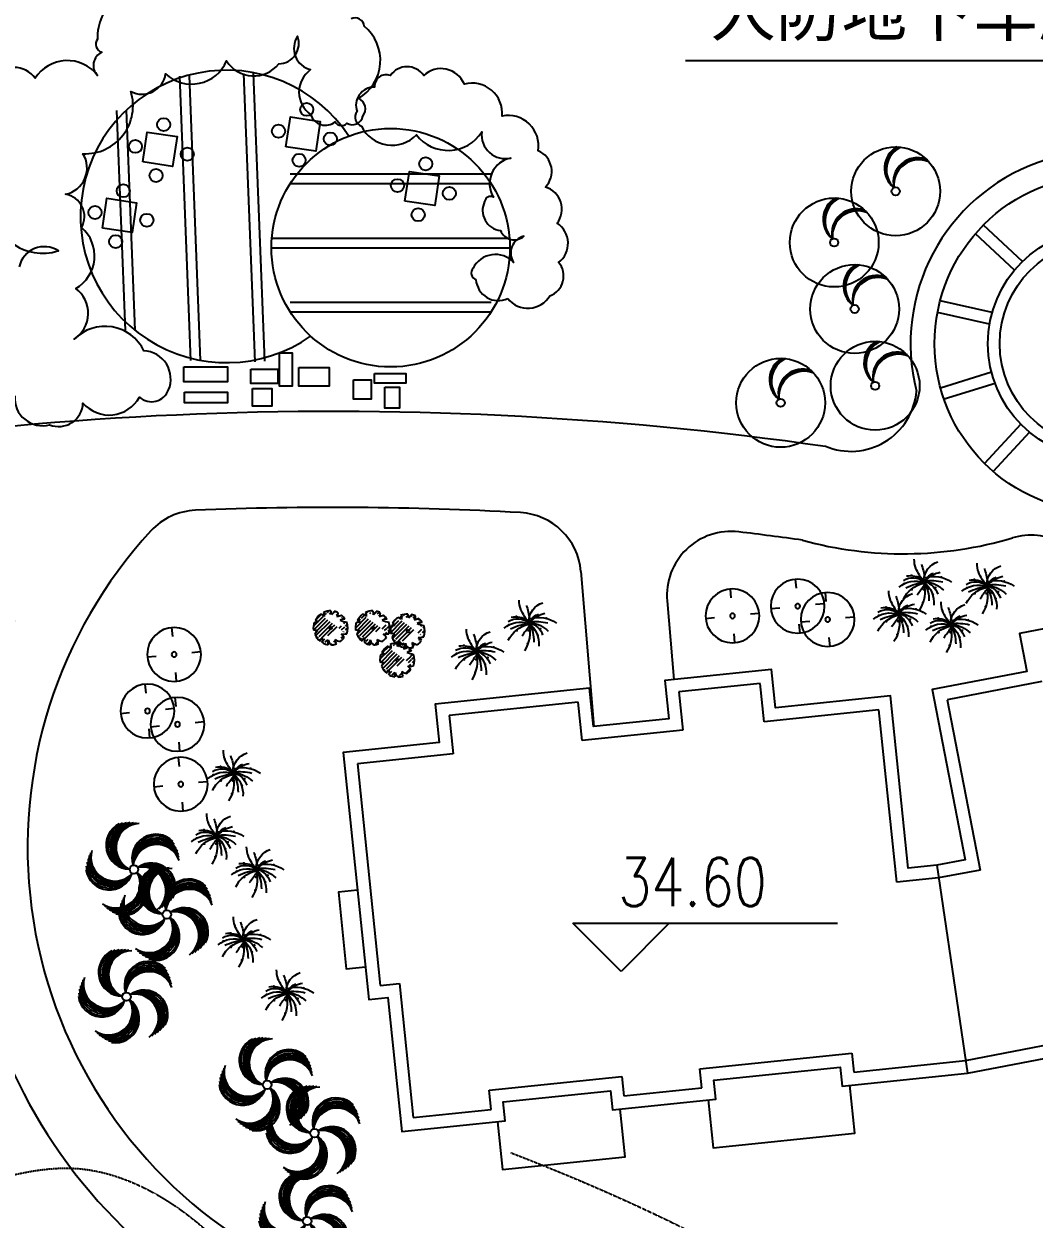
# Model space of a CAD drawing. Extents: x 116619 to 413619, y -387877 to -177877.
# Drawn here: x 201857 to 233339, y -339119 to -301887 of the extents above; entities that cross this region are included whole.
import ezdxf

# ---------------------------------------------------------------- set-up
doc = ezdxf.new("R2010")
doc.units = 0
doc.header["$LTSCALE"] = 35
doc.header["$MEASUREMENT"] = 0
doc.linetypes.add('DASH', pattern=[0.35, 0.25, -0.1])
doc.layers.get('0').update_dxf_attribs({"linetype": 'CONTINUOUS'})
for name, color, linetype in [('BALCONY', 6, 'CONTINUOUS'), ('DX', 32, 'CONTINUOUS'), ('GUAN1', 22, 'CONTINUOUS'), ('JYP', 4, 'CONTINUOUS'), ('LAYER1', 160, 'CONTINUOUS'), ('LAYER11', 50, 'CONTINUOUS'), ('LAYER13', 86, 'CONTINUOUS'), ('LAYER4', 41, 'CONTINUOUS'), ('LH', 3, 'CONTINUOUS'), ('LVHUA', 94, 'CONTINUOUS'), ('ROAD2', 40, 'CONTINUOUS'), ('TREE', 84, 'CONTINUOUS'), ('YJ1', 7, 'CONTINUOUS'), ('建筑标高', 2, 'CONTINUOUS'), ('新路', 21, 'CONTINUOUS'), ('树', 84, 'CONTINUOUS')]:
    doc.layers.add(name, color=color, linetype=linetype)
doc.styles.add('DIM_FONT', font='SIMPLEX.shx', dxfattribs={"width": 0.8})
doc.styles.add('STYLE3', font='simhei.ttf')

# ---------------------------------------------------------------- blocks, each defined once
blk = doc.blocks.new('M_C24')
at = {"linetype": 'Continuous'}
blk.add_lwpolyline([(-577.457582541967, -561.5063081584085), (-577.457582541967, 638.4936918415915), (622.542417458033, 638.4936918415915), (622.542417458033, -561.5063081584085)], close=True, dxfattribs=at)
for centre in [(23.22082102967761, 1034.646696360567), (-964.7370795815877, 7.419515234490973), (1129.733669714289, 7.419515234490973), (23.22082102967761, -1019.8076658916)]:
    blk.add_circle(centre, 260.8208857613714, dxfattribs=at)
at = {"width": 0.8, "flags": 9}
for tag in ['YSIZE', 'XSIZE']:
    blk.add_attdef(tag, (0, 0), '', height=0.5, dxfattribs=at)
blk = doc.blocks.new('U_B7ENH')
for radius in [1500, 137.499627233306]:
    blk.add_circle((0, 0), radius)
for centre, radius, start, end in [((447.2719736177314, 779.4948573568763), 826.1195642789266, 119.373353582441, 232.2456101213852), ((487.7636441149516, 757.096651881544), 834.4566440402853, 117.6013562728068, 229.1042179160959), ((544.6233809912264, 728.9224824745215), 852.6005496197787, 116.618063149671, 224.9727659142338), ((746.2906156206955, 312.6539231977549), 826.1195642789266, 70.15153792255175, 193.0347361383394), ((763.5049388050429, 269.7013672147223), 834.4566440402853, 67.81089831763747, 189.8933439330501), ((789.7502133433991, 211.9259480139845), 852.6005496197787, 67.22839121263785, 185.761891931188)]:
    blk.add_arc(centre, radius, start, end)
at = {"style": 'DIM_FONT', "width": 0.8, "flags": 9}
for tag in ['YSIZE', 'XSIZE']:
    blk.add_attdef(tag, (0, 0), '', height=0.5, dxfattribs=at)
blk = doc.blocks.new('U_B7RQU')
blk.add_blockref('U_B7ENH', (0, 0))
at = {"width": 0.8, "flags": 9}
for tag in ['YSIZE', 'XSIZE']:
    blk.add_attdef(tag, (0, 0), '', height=0.5, dxfattribs=at)
blk = doc.blocks.new('U_B7ZVJ')
blk.add_blockref('U_B7RQU', (0, 0))
at = {"flags": 9}
for tag in ['YSIZE', 'XSIZE']:
    blk.add_attdef(tag, (0, 0), '', height=0.5, dxfattribs=at)
blk = doc.blocks.new('A$C141A55DA')
at = {"layer": 'GUAN1', "xscale": 0.0009225216, "yscale": 0.0009225216, "zscale": 0.0009225216}
blk.add_blockref('U_B7ZVJ', (1.383772276687523, 1.383787750302872), dxfattribs=at)
blk = doc.blocks.new('U_B6MTG')
for p, q in [((0, 1500), (0, 1000.000004190955)), ((-1500, 0), (-1000.000004190955, 0)), ((1500, 0), (1000.000004190955, 0)), ((0, -1500), (0, -1000.000004190955))]:
    blk.add_line(p, q)
for radius in [1500, 137.499627233306]:
    blk.add_circle((0, 0), radius)
at = {"style": 'DIM_FONT', "width": 0.8, "flags": 9}
for tag in ['YSIZE', 'XSIZE']:
    blk.add_attdef(tag, (0, 0), '', height=0.5, dxfattribs=at)
blk = doc.blocks.new('_F11MZC')
blk.add_blockref('U_B6MTG', (50.69660708174342, -16.56545527568596))
at = {"width": 0.8, "flags": 9}
for tag in ['YSIZE', 'XSIZE']:
    blk.add_attdef(tag, (0, 0), '', height=0.5, dxfattribs=at)
blk = doc.blocks.new('U_B9FYX')
at = {"layer": 'TREE', "xscale": 0.93333, "yscale": 0.93333, "zscale": 0.93333, "rotation": 270}
blk.add_blockref('_F11MZC', (15.46103637246415, 47.31666428758763), dxfattribs=at)
at = {"style": 'DIM_FONT', "width": 0.8, "flags": 9}
for tag in ['YSIZE', 'XSIZE']:
    blk.add_attdef(tag, (0, 0), '', height=0.5, dxfattribs=at)
blk = doc.blocks.new('U_B12JJL')
blk.add_blockref('U_B9FYX', (-84.20271290542769, 627.0500403150909))
at = {"flags": 9}
for tag in ['YSIZE', 'XSIZE']:
    blk.add_attdef(tag, (0, 0), '', height=0.5, dxfattribs=at)
blk = doc.blocks.new('U_B2FEM')
blk.add_blockref('U_B12JJL', (0, -600))
at = {"flags": 9}
for tag in ['YSIZE', 'XSIZE']:
    blk.add_attdef(tag, (0, 0), '', height=0.5, dxfattribs=at)
blk = doc.blocks.new('U_B3SIS')
blk.add_blockref('U_B2FEM', (-133.6296436000557, 132.2709385593189))
at = {"flags": 9}
for tag in ['YSIZE', 'XSIZE']:
    blk.add_attdef(tag, (0, 0), '', height=0.5, dxfattribs=at)
blk = doc.blocks.new('U_B24ZQQ')
blk.add_blockref('U_B3SIS', (300, 0))
at = {"flags": 9}
for tag in ['YSIZE', 'XSIZE']:
    blk.add_attdef(tag, (0, 0), '', height=0.5, dxfattribs=at)
blk = doc.blocks.new('M_F19')
at = {"const_width": 29.997}
for points in [[(-446.0820038316924, 82.30226051427235, 1), (-416.0790038316882, 82.30226051427235, 1)], [(-191.8093345468515, 156.4668311215355, 1), (-161.8063345468472, 156.4668311215355, 1)], [(-123.0610951829804, 98.83118613411352, 1), (-93.05809518297974, 98.83118613411352, 1)], [(-61.25954202660796, -8.391235712817434, 1), (-31.25654202661462, -8.391235712817434, 1)], [(-33.71233810031845, 49.24440927460455, 1), (-3.709338100325112, 49.24440927460455, 1)], [(-19.93873613717733, 16.33028782293695, 1), (10.06426386282692, 16.33028782293695, 1)], [(14.31561309290555, -0.1986377968969464, 1), (44.31861309290616, -0.1986377968969464, 1)], [(268.7080528295992, 189.5246823612033, 1), (298.7110528295925, 189.5246823612033, 1)], [(461.0593985062042, 8.137689907016465, 1), (491.0623985062048, 8.137689907016465, 1)], [(-281.1580916295134, -156.8641067153294, 1), (-251.1550916295128, -156.8641067153294, 1)], [(-205.5829365099999, -313.5295756337619, 1), (-175.5799365099992, -313.5295756337619, 1)], [(-95.63366170854351, -173.3930323351706, 1), (-65.63066170855018, -173.3930323351706, 1)], [(-13.11182038153493, -33.11275924857182, 1), (16.89117961846932, -33.11275924857182, 1)], [(7.488697337259509, -173.3930323351706, 1), (37.49169733725284, -173.3930323351706, 1)], [(289.3085705483827, -148.6715087994162, 1), (319.311570548387, -148.6715087994162, 1)], [(55.63641898233618, -486.7239701720391, 1), (85.63941898234043, -486.7239701720391, 1)]]:
    blk.add_lwpolyline(points, format="xyb", close=True, dxfattribs=at)
for centre, radius, start, end in [((-482.9476049698787, -9.366995773521921), 481.590292170942, 6.990448297876262, 78.02836256322455), ((1198.922633930124, 96.34765904088272), 1224.727740074601, 163.8561215232247, 179.1105149163876), ((-1741.271413846636, 1043.621006615649), 2025.93579038022, 328.9872775939272, 340.3610108459401), ((-364.0624273419307, 515.2882468599455), 548.1530888286114, 342.9456350568751, 6.481377850901596), ((-184.6246790750956, -610.5179731575663), 732.1080079143107, 78.55155098013316, 130.9815348713877), ((-55.34489215565918, -1222.577526333058), 1255.971122874843, 88.32856473930403, 108.7290030802688), ((104.3438884092575, -701.2951203766679), 728.2267695975378, 103.045235373428, 139.776625494149), ((-479.6631429767804, -437.3135074485181), 647.0761581219064, 48.75809887789755, 83.86240095366526), ((154.9695312472904, -426.2726432152922), 475.875404494438, 114.0955767610405, 166.2953379553469), ((-315.4999156218582, -111.3503274217328), 315.4465604040754, 28.89011928670217, 78.45792187995568), ((298.1803219250505, -285.4993274423141), 422.0224543355716, 62.9908582621707, 135.9101719540797), ((256.6452040341828, -536.2419319682922), 586.1115378131698, 53.32312996791644, 115.7632577042061), ((365.5584485565705, -390.9622622612733), 581.995294796342, 85.87406080653938, 126.9558399417119), ((450.0667731131434, -463.4394365845765), 649.3232523907575, 134.4860623050567, 189.3762174920274), ((778.5288632172087, -372.2509250680741), 863.8362127019741, 155.0887597473385, 185.9637238118709), ((-86.60310277417375, -1604.443387119136), 1605.401999270764, 70.52489667841802, 87.82436815328639), ((805.4092372159939, -148.5996439054143), 812.9823453502462, 171.2495824831473, 218.2332804430338), ((-3287.951766343682, -3108.005333478603), 4475.046511780242, 39.0487703031419, 42.67989976416857), ((-82.58800080557194, -736.4260957738588), 718.2576203812787, 31.31504884319343, 82.13779409021814)]:
    blk.add_arc(centre, radius, start, end)
at = {"width": 0.8, "flags": 9}
for tag in ['YSIZE', 'XSIZE']:
    blk.add_attdef(tag, (0, 0), '', height=0.5, dxfattribs=at)
blk = doc.blocks.new('U_B24NYT')
blk.add_circle((0, 0), 68.74981361665299)
for centre, start, end in [((-64.84627919350169, 390.2221242987143), 116.4467867783598, 269.4681602867989), ((-37.29657778301043, 388.9744012623269), 112.3241707885669, 265.3455442970062), ((-3.558866850013146, 384.7144412107009), 107.2401163188773, 260.2614898273164), ((23.73826999776065, 379.0003037795541), 103.0710101372464, 256.0923836456856), ((51.12952167695039, 371.126369553007), 98.81041603601804, 251.8317895444572), ((73.82150213012937, 362.8793761258712), 95.20130153948683, 248.222675047926), ((95.93167304006056, 353.2286760977004), 91.59510900599594, 244.6164825144351), ((351.0846918240713, 182.2577443738701), 44.44678677835982, 197.468160286799), ((358.4113626255712, 155.6708537029044), 40.32417078856695, 193.3455442970061), ((364.7854258888983, 122.2679838238982), 35.2401163188773, 188.2614898273164), ((367.7862374337565, 94.54109837420401), 31.07101013724639, 184.0923836456855), ((368.7620432447875, 66.05729048664216), 26.81041603601803, 179.8317895444572), ((367.9308940021147, 41.92747348750709), 23.2013015394862, 176.222675047926), ((365.5849514132424, 17.91722105091321), 19.59510900599592, 172.616482514435), ((-337.1622610198974, 163.3114200184646), 170.810416036018, 323.8317895444572), ((-322.3066965851467, 182.3443147746148), 167.2013015394869, 320.222675047926), ((-306.295916876843, 200.3901065785903), 163.5951090059959, 316.6164825144351), ((-391.1618964096124, 58.91279160493286), 188.4467867783598, 341.468160286799), ((-381.4619153595122, 84.72854703082703), 184.324170788567, 337.3455442970064), ((-366.9849265636585, 115.498616807221), 179.2401163188773, 332.2614898273165), ((-353.1151797410275, 139.6939711080922), 175.0710101372464, 328.0923836456855), ((281.8285516705364, -277.5806435628037), 332.4467867783599, 125.468160286799), ((258.8069818397635, -292.7645226161985), 328.324170788567, 121.3455442970061), ((229.008658649982, -309.1486714716011), 323.2401163188773, 116.2614898273165), ((203.566125330748, -320.5706916505587), 319.0710101372464, 112.0923836456855), ((176.777954809193, -330.3007188275224), 314.8104160360181, 107.8317895444572), ((153.5722958743281, -336.9667724481842), 311.2013015394869, 104.222675047926), ((130.0122527088097, -342.1552245042985), 307.5951090059959, 100.6164825144351), ((-285.2329602852406, -229.3807792229345), 235.5951090059959, 28.61648251443509), ((-273.0179954214545, -250.184391939838), 239.2013015394869, 32.222675047926), ((-259.5072587110044, -270.1943612305622), 242.8104160360181, 35.83178954445718), ((-241.9754530212667, -292.6646816113207), 247.0710101372464, 40.09238364568554), ((-223.2502911252086, -313.3323703702481), 251.2401163188773, 44.26148982731645), ((-198.459851322812, -336.6092793798598), 256.324170788567, 49.3455442970061), ((-176.9050678915228, -353.8120167147426), 260.4467867783598, 53.46816028679897)]:
    blk.add_arc(centre, 383.3586665659653, start, end)
at = {"style": 'DIM_FONT', "width": 0.8, "flags": 9}
for tag in ['YSIZE', 'XSIZE']:
    blk.add_attdef(tag, (0, 0), '', height=0.5, dxfattribs=at)
blk = doc.blocks.new('_F2XCJ')
at = {"xscale": 2.404809, "yscale": 2.404809, "zscale": 2.404809}
blk.add_blockref('U_B24NYT', (-206.3471876518452, 81.85585357923264), dxfattribs=at)
at = {"width": 0.8, "flags": 9}
for tag in ['YSIZE', 'XSIZE']:
    blk.add_attdef(tag, (0, 0), '', height=0.5, dxfattribs=at)
blk = doc.blocks.new('U_B1EYI')
at = {"layer": 'TREE', "xscale": 0.55556, "yscale": 0.55556, "zscale": 0.55556}
blk.add_blockref('_F2XCJ', (-261.8891227976419, 325.3762564816279), dxfattribs=at)
at = {"style": 'DIM_FONT', "width": 0.8, "flags": 9}
for tag in ['YSIZE', 'XSIZE']:
    blk.add_attdef(tag, (0, 0), '', height=0.5, dxfattribs=at)
blk = doc.blocks.new('U_B5JHS')
blk.add_blockref('U_B1EYI', (502.0089340829163, -345.1561057128511))
at = {"flags": 9}
for tag in ['YSIZE', 'XSIZE']:
    blk.add_attdef(tag, (0, 0), '', height=0.5, dxfattribs=at)
blk = doc.blocks.new('U_B5FBX')
blk.add_blockref('U_B5JHS', (0, 0))
at = {"flags": 9}
for tag in ['YSIZE', 'XSIZE']:
    blk.add_attdef(tag, (0, 0), '', height=0.5, dxfattribs=at)
blk = doc.blocks.new('U_B13TPU')
blk.add_blockref('U_B5FBX', (7.837430702726124, -320.4761572774441))
at = {"flags": 9}
for tag in ['YSIZE', 'XSIZE']:
    blk.add_attdef(tag, (0, 0), '', height=0.5, dxfattribs=at)
blk = doc.blocks.new('A$C26C11E4D')
at = {"layer": 'LAYER1', "xscale": 0.001456, "yscale": 0.001456, "zscale": 0.001456}
blk.add_blockref('U_B13TPU', (1.304408874559158, 1.852840300216485), dxfattribs=at)
blk = doc.blocks.new('ZIWEI')
h = blk.add_hatch()
h.set_pattern_fill('ANSI31', color=256, scale=700, style=0)
h.set_pattern_definition([(45, (-14305.15479666414, -15521.72558498852), (-61.8718433538229, 61.87184335382291), [])])
edge = h.paths.add_edge_path(flags=16)
edge.add_arc((-3.124356323995016, 3.122764844410995), 38.19129419894237, 0, 360)
edge = h.paths.add_edge_path()
edge.add_line((-515.1862775585669, 179.497036884386), (-397.3273588397005, 192.8007087845654))
edge.add_line((-397.3273588397005, 192.8007087845654), (-484.1707726325494, 239.3635604351966))
edge.add_arc((-355.5003343913286, 207.8080208276788), 224.403476599897, 48.5203254456983, 80.51513420599325)
edge.add_arc((-325.4140871285308, 399.2104523212729), 130.0053747879539, 343.6554930631364, 399.759999052217)
edge.add_arc((-174.7510699382728, 449.0992219469845), 193.0394698033984, 352.0774890396579, 386.6128437567361)
edge.add_arc((-84.56230609322301, 589.4586796650692), 201.8433641199807, 304.1868289016925, 338.5411029521464)
edge.add_arc((79.86628706235024, 476.3367862375235), 153.6894522377071, 315.8453936709736, 359.7650517005484)
edge.add_arc((-244.3907489811299, 1929.23720569768), 1632.167053856146, 285.4397484795938, 290.7099380494143)
edge.add_arc((411.9486994804647, 44.08673669176824), 233.5512010930507, 83.53226198880667, 121.6543979234022)
edge.add_arc((-4.509560895889081, -499.5216754744943), 586.7160784787773, 134.7781732768324, 147.3314664882382)
edge.add_arc((-250.9462972172714, -395.6289919717128), 87.2136964104515, 97.74104035208522, 188.8107453020594)
edge.add_arc((-1350.450460115571, -519.14793294827), 1107.830682670651, 2.946463605808077, 10.92381386573493)
edge.add_arc((124.9841737184488, -442.2467953651558), 220.2945284226358, 160.600850515773, 199.3991494842191)
edge.add_arc((100.2743666530096, -356.5412966543881), 177.912621491226, 186.1911535261988, 248.4951689965226)
edge.add_arc((295.5747862085336, -375.7284358642501), 163.4501424661077, 170.6313753688686, 220.6278158106918)
edge.add_arc((325.3933213488563, -117.6562043841968), 300.1513038858919, 230.4582328344403, 263.1092801234542)
edge.add_arc((-0.1343107446045906, -630.5382491610344), 545.230109940777, 39.65358745448385, 53.99299145650343)
edge.add_arc((357.6164668545061, 465.0542429203251), 655.5885988104213, 266.7454952844627, 282.0146256256703)
edge.add_arc((-8.366491272492567, 3.426213290907981), 526.717709094641, 126.0750832653475, 153.6245397522663)
edge.add_arc((-8.366491272492567, 3.426213290907981), 532.1830287655648, 89.33214789761615, 114.3856376375889)
edge.add_arc((-8.366491272492567, 3.426213290907981), 530.635912621629, 62.87665481919286, 77.70213155929174)
edge.add_arc((-8.366491272492567, 3.426213290907981), 523.3081512775127, 31.40983736236552, 49.47524964655826)
edge.add_arc((-8.366491272492567, 3.426213290907981), 533.5852264281983, 340.3307323359838, 379.4299658611113)
edge.add_arc((-8.366491272492567, 3.426213290907981), 514.0723757636953, 305.3940385052633, 326.2463764496025)
edge.add_arc((-8.366491272492567, 3.426213290907981), 527.2859582375127, 274.7236248562025, 290.327701486811)
edge.add_arc((-8.366491272492567, 3.426213290907981), 521.8934893924253, 243.1498330697507, 261.8356210533511)
edge.add_arc((-8.366491272492567, 3.426213290907981), 524.2458075739542, 200.8102967799917, 231.4391627845076)
edge.add_arc((-8.366491272492567, 3.426213290907981), 536.5325998408181, 160.8426086360242, 187.2750049578882)
edge.add_arc((-610.1709703373417, -941.8811506774291), 880.120823157168, 77.37282204331454, 85.464893159638)
edge.add_arc((958.8282334270953, 2090.854452699206), 1965.482605593802, 250.0864889084941, 256.3451059776773)
for p, q in [((-515.1862775585669, 179.497036884386), (-397.3273588397005, 192.8007087845654)), ((-484.1707726325494, 239.3635604351966), (-484.1707726325494, 239.3635604351966)), ((-397.3273588397005, 192.8007087845654), (-484.1707726325494, 239.3635604351966))]:
    blk.add_line(p, q)
blk.add_circle((-3.124356323995016, 3.122764844410995), 38.19129419894237)
for centre, radius, start, end in [((-8.366491272492567, 3.426213290907981), 526.717709094641, 126.0750832653475, 153.6245397522663), ((-355.5003343913286, 207.8080208276788), 224.403476599897, 48.5203254456983, 80.51513420599325), ((-8.366491272492567, 3.426213290907981), 532.1830287655648, 89.33214789761615, 114.3856376375889), ((-325.4140871285308, 399.2104523212729), 130.0053747879539, 343.6554930631364, 39.75999905221702), ((-174.7510699382728, 449.0992219469845), 193.0394698033984, 352.0774890396579, 26.61284375673618), ((-84.56230609322301, 589.4586796650692), 201.8433641199807, 304.1868289016925, 338.5411029521464), ((-8.366491272492567, 3.426213290907981), 530.635912621629, 62.87665481919286, 77.70213155929174), ((79.86628706235024, 476.3367862375235), 153.6894522377071, 315.8453936709736, 359.7650517005484), ((-244.3907489811299, 1929.23720569768), 1632.167053856146, 285.4397484795938, 290.7099380494143), ((-8.366491272492567, 3.426213290907981), 523.3081512775127, 31.40983736236552, 49.47524964655826), ((-8.366491272492567, 3.426213290907981), 536.5325998408181, 160.8426086360242, 187.2750049578882), ((411.9486994804647, 44.08673669176824), 233.5512010930507, 83.53226198880667, 121.6543979234022), ((958.8282334270953, 2090.854452699206), 1965.482605593802, 250.0864889084941, 256.3451059776773), ((-8.366491272492567, 3.426213290907981), 533.5852264281983, 340.3307323359838, 19.42996586111129), ((-610.1709703373417, -941.8811506774291), 880.120823157168, 77.37282204331454, 85.464893159638), ((-4.509560895889081, -499.5216754744943), 586.7160784787773, 134.7781732768324, 147.3314664882382), ((-8.366491272492567, 3.426213290907981), 524.2458075739542, 200.8102967799917, 231.4391627845076), ((-250.9462972172714, -395.6289919717128), 87.2136964104515, 97.74104035208522, 188.8107453020594), ((-1350.450460115571, -519.14793294827), 1107.830682670651, 2.946463605808077, 10.92381386573493), ((124.9841737184488, -442.2467953651558), 220.2945284226358, 160.600850515773, 199.3991494842191), ((295.5747862085336, -375.7284358642501), 163.4501424661077, 170.6313753688686, 220.6278158106918), ((325.3933213488563, -117.6562043841968), 300.1513038858919, 230.4582328344403, 263.1092801234542), ((-8.366491272492567, 3.426213290907981), 514.0723757636953, 305.3940385052633, 326.2463764496025), ((357.6164668545061, 465.0542429203251), 655.5885988104213, 266.7454952844627, 282.0146256256703), ((-0.1343107446045906, -630.5382491610344), 545.230109940777, 39.65358745448385, 53.99299145650343), ((-8.366491272492567, 3.426213290907981), 521.8934893924253, 243.1498330697507, 261.8356210533511), ((100.2743666530096, -356.5412966543881), 177.912621491226, 186.1911535261988, 248.4951689965226), ((-8.366491272492567, 3.426213290907981), 527.2859582375127, 274.7236248562025, 290.327701486811)]:
    blk.add_arc(centre, radius, start, end)
blk = doc.blocks.new('A$C279C5B78')
at = {"layer": 'LVHUA', "xscale": 0.002507716049382716, "yscale": 0.002507716049382716, "zscale": 0.002507716049382716, "rotation": 0.08819500577114782}
blk.add_blockref('ZIWEI', (1.364007605556253, 1.309058238708531), dxfattribs=at)

msp = doc.modelspace()

# ---------------------------------------------------------------- linework, layer by layer
for p, q in [((222470.9351128562, -303022.0802419811), (237035.0479576391, -303022.0802419811)), ((233579.3797002509, -322375.4219725635), (230633.4765795842, -322942.5681650694)), ((224798.6428121999, -322433.3165618386), (222272.0852393284, -322694.2894167956)), ((222272.0852393284, -322694.2894167956), (222395.379501529, -323887.9386638161)), ((224921.9370743707, -323626.9658088591), (224798.6428121999, -322433.3165618386)), ((219128.8088888302, -323018.9643072095), (215110.1897572055, -323434.0549898949)), ((219252.1031510308, -324212.61355423), (219128.8088888302, -323018.9643072095)), ((230633.4765795842, -322942.5681650694), (231654.3397260681, -328245.1937822606)), ((215110.1897572055, -323434.0549898949), (215233.4840194061, -324627.7042369153)), ((228502.8848154321, -323257.083022302), (224921.9370743707, -323626.9658088591)), ((229057.7089952603, -328628.5046338942), (228502.8848154321, -323257.083022302)), ((222395.379501529, -323887.9386638161), (219252.1031510308, -324212.61355423)), ((215233.4840194061, -324627.7042369153), (212249.36090184, -324935.9398923721)), ((212249.36090184, -324935.9398923721), (212962.4127181247, -331839.2113709804)), ((231654.3397260681, -328245.1937822606), (230364.3922172859, -328493.5348811205)), ((230364.3922172859, -328493.5348811205), (229057.7089952603, -328628.5046338942)), ((212962.4127181247, -331839.2113709804), (213559.2373416498, -331777.5642398801)), ((213559.2373416498, -331777.5642398801), (213990.7672592774, -335955.3366044518)), ((231203.4372616783, -334177.4077418055), (234644.4967924133, -333514.9338819887)), ((222921.8114978448, -334434.8622025307), (227656.6201776937, -333945.7949625459)), ((227656.6201776937, -333945.7949625459), (227717.7336000279, -334537.4525893386)), ((227717.7336000279, -334537.4525893386), (231203.4372616783, -334177.4077418055)), ((216356.206930466, -335107.813647842), (220494.1909868196, -334680.3935389277)), ((220494.1909868196, -334680.3935389277), (220555.838117905, -335277.2181624379)), ((222982.9249201789, -335026.5198293384), (222921.8114978448, -334434.8622025307)), ((220555.838117905, -335277.2181624379), (222982.9249201789, -335026.5198293384)), ((216417.8540615514, -335704.6382713523), (216356.206930466, -335107.813647842)), ((213990.7672592774, -335955.3366044518), (216417.8540615514, -335704.6382713523))]:
    msp.add_line(p, q)
at = {"elevation": 1.587908572007885e-10}
msp.add_lwpolyline([(235476.5093943551, -320380.8044844922), (232884.1146481708, -320879.8931338843), (233110.9731251672, -322058.254382154), (230165.0700045004, -322625.400574645), (231185.9331509843, -327928.0261918362), (230305.9221793488, -328097.4461800363), (229414.4939902201, -328189.5234641638), (228859.669810392, -322818.1018525716), (225278.7220693305, -323187.9846391138), (225155.4278071299, -321994.3353920933), (221833.104069598, -322337.5044218358), (221956.3983317688, -323531.1536688562), (219608.8881459609, -323773.6323844846), (219485.5938837901, -322579.9831374642), (214671.2085874751, -323077.2699949499), (214794.5028496459, -324270.9192419704), (211810.3797321096, -324579.1548974272), (212605.6277231947, -332278.1925407108), (213202.45234669, -332216.5454096105), (213633.9822643474, -336394.3177741822), (216856.8352313116, -336061.4232662972), (216795.1881001964, -335464.598642787), (220137.4059918597, -335119.374708673), (220199.0531229451, -335716.1993321832), (223421.9060899094, -335383.3048242833), (223360.7926675752, -334791.6471974757), (227299.8351827338, -334384.7761322763), (227360.948605068, -334976.4337590691), (231261.9072996154, -334573.4964428898), (235112.903367497, -333832.1014724132)], dxfattribs=at)
at = {"layer": 'BALCONY', "elevation": 1.587908572007885e-10}
for points in [[(212254.2390759662, -328876.2921866979), (211657.4144524708, -328937.9393177982), (211904.0029768124, -331325.2378118392), (212500.8276003376, -331263.5906807389)], [(223183.1762405112, -335407.9636767115), (223337.2940682247, -336900.0252354946), (223337.2940682247, -336900.0252354946), (227753.7962822095, -336443.836465409), (227599.678454496, -334951.7749066409)], [(216618.1053818837, -336086.0821187254), (216772.223209627, -337578.1436775085), (216772.223209627, -337578.1436775085), (220591.9008000866, -337183.6020385232), (220437.7829723731, -335691.5404797401)]]:
    msp.add_lwpolyline(points, dxfattribs=at)
at = {"layer": 'DX', "linetype": 'DASH'}
for points, knots in [([(187356.3736816179, -336848.1117146555), (190309.8333277237, -341007.2230176218), (194238.1048342045, -346539.0806968883), (199775.0999348741, -342274.3261416461), (203855.4546312653, -340859.7090454195), (207260.5813879911, -343975.3073496744), (209324.9077170249, -347598.1388042048), (211754.2308740802, -350651.9014712777), (213337.9076963998, -353413.1458122805), (216687.4717617854, -353669.4321327899), (215166.412692029, -350699.208113471), (216958.7693470232, -347976.5050476026), (221238.3667883854, -346364.8810830712), (224581.3428488001, -350046.5173231028), (225350.9761824887, -353018.4881666135), (226434.3691271264, -353994.7484391965), (226537.2970617861, -354078.8750404958)], [0, 0, 0, 0, 11792.75761192045, 15685.04711780537, 19188.06680962068, 23804.96565492969, 27676.63796534435, 32011.84282373181, 35458.1684962985, 37020.37929887194, 39387.22004826811, 41950.55138764071, 46344.00959217379, 50806.80894016095, 54846.36251383641, 55248.32040347398, 55248.32040347398, 55248.32040347398, 55248.32040347398]), ([(194830.901112847, -336823.0438442435), (195960.4408433493, -338208.4633162059), (197422.5882575214, -338770.9982900769), (200202.862250993, -338096.6781656686), (203673.0128410533, -337120.7257273011), (207731.3732032962, -339084.2349399831), (210113.4805929847, -342535.2149304003), (211891.7857168056, -345421.5546972584), (213712.1581270006, -346959.0371897817), (215484.5153623652, -346302.9208220225), (216655.5513432901, -343793.175691884), (221769.6777849011, -341107.0535777919), (225722.08709112, -346048.0518623702), (228329.3686991148, -349929.0320378076), (233010.2530160248, -351056.8268271964), (235039.7483552005, -347546.1483343504), (236738.6321267579, -347730.1398747843), (241179.3239655271, -350644.7708595842)], [1396.018494045887, 1396.018494045887, 1396.018494045887, 1396.018494045887, 2584.318686059738, 6166.94884417964, 9484.27366269479, 13190.80411663422, 18690.64400649039, 21787.41479692109, 23626.15640624879, 25131.80383282779, 26644.51479588741, 31840.94006372307, 38814.75966793585, 42254.34465499905, 46194.21146658185, 50699.33312950263, 51418.82932301972, 51418.82932301972, 51418.82932301972, 51418.82932301972]), ([(217026.6541381013, -337049.1412328705), (229537.8132370953, -341878.0514050648), (231333.3920875862, -347746.2212929558), (233968.4863346852, -342597.1264570188), (237813.9746336248, -342171.4625289086), (241555.5147267487, -344793.2122163028), (244238.5184756499, -348158.3369690534), (247462.0651613474, -350143.2586832531), (248929.7242002618, -350062.6512578651), (251729.8160617892, -349478.6283779349)], [17407.09554792882, 17407.09554792882, 17407.09554792882, 17407.09554792882, 25120.98378906302, 28125.55321889526, 31530.30345135237, 35368.1313477622, 41253.63844961551, 44787.65874188137, 45767.05204487902, 45767.05204487902, 45767.05204487902, 45767.05204487902])]:
    msp.add_open_spline(points, degree=3, knots=knots, dxfattribs=at)
at = {"layer": 'JYP'}
msp.add_circle((213287.0586358808, -308859.9828382111), 3714.664321399199, dxfattribs=at)
msp.add_arc((208176.0489784778, -307885.4741845889), 4555.353261749756, 33.3351039739717, 305.0750331795461, dxfattribs=at)
at = {"layer": 'LAYER4'}
msp.add_line((230305.9221793488, -328097.4461800363), (231261.9072996154, -334573.4964428898), dxfattribs=at)
at = {"layer": 'LH'}
for points in [[(206093.5105847605, -300872.815910155, 0.5205670505517462), (204150.4581150077, -302362.912928611, 0.5205670505517462), (204286.0007743426, -302769.2812598757, 0.5205670505517462), (204150.4581150077, -303491.7597964443, 0.5205670505517462), (202207.3682335317, -303582.0614517611, 0.5205670505517462), (200896.9105268773, -303582.0614517611, 0.5205670505517462)], [(201574.736058712, -313470.8000609819, 0.5205670505517462), (202659.2269802783, -314373.8819081839, 0.5205670505517462), (203698.5619565379, -313696.5868462902, 0.5205670505517462), (205460.8784099389, -313515.9617709778, 0.5205670505517462), (206364.6707268711, -313290.1967503484, 0.5205670505517462), (205596.4584809989, -312071.0264625177, 0.5205670505517462), (203427.4392261505, -311709.7980765756, 0.5205670505517462), (203472.632583173, -310129.3994028047, 0.5205670505517462), (203653.3685995229, -308232.9340530839, 0.5205670505517462), (203156.3164957613, -307194.3888405692, 0.5205670505517462), (203698.5619565379, -305930.0786074232, 0.5205670505517462), (205189.7556795515, -303988.4515477046, 0.5205670505517462), (206274.2840128336, -303446.5980864465, 0.5205670505517462), (208172.1805372946, -303040.2079905029, 0.5205670505517462), (209798.9543313589, -303130.5314105004, 0.5205670505517462), (210386.393149158, -302272.5895086173, 0.5205670505517462), (210793.0959506035, -303311.1347211339, 0.5205670505517462), (210793.0959506035, -304710.9083195925, 0.5205670505517462), (211561.2707847618, -304936.6951049045, 0.5205670505517462), (211922.7802291866, -304981.8350502197, 0.5205670505517462), (212419.8697446696, -304756.0700295903, 0.5205670505517462), (212284.2896736115, -304214.2165683359), (212284.2896736115, -304214.2165683359, 0.5205670505517462), (212465.0631016847, -301956.5228326712, 0.5205670505517462), (212058.3603002448, -301730.7360473592, 0.5205670505517462)], [(200851.7171698548, -307375.0139158797, 0.5205670505517462), (202930.3497106656, -308955.3908249717, 0.5205670505517462), (201710.2787180487, -309452.082576232, 0.5205670505517462)]]:
    msp.add_lwpolyline(points, format="xyb", dxfattribs=at)
msp.add_lwpolyline([(216938.6816824395, -310445.4878434297, 0.5205670505517462), (218249.1019773725, -310355.1644234341, 0.5205670505517462), (218520.2621194832, -309316.6409755964, 0.5205670505517462), (218475.0687624682, -308097.4706877712, 0.5205670505517462), (218113.5593180358, -306968.6238199379, 0.5205670505517462), (217887.6299446635, -305839.7769521065, 0.5205670505517462), (216757.9082543664, -304756.0700295903, 0.5205670505517462), (215583.0306187626, -303762.6865270715, 0.5205670505517462), (214317.7662691232, -303491.7597964443, 0.5205670505517462), (213278.4312928636, -303491.7597964443, 0.5205670505517462), (212781.3791890945, -303852.9881823882, 0.5205670505517462), (212239.0963165965, -304620.6066642758, 0.5205670505517462), (212374.6763876472, -305072.1584702171, 0.5205670505517462), (214091.799484035, -305343.0634361673, 0.5205670505517462), (216125.2760795467, -305252.7617808506, 0.5205670505517462), (217029.0309847537, -306065.5419727359, 0.5205670505517462), (216486.7855239715, -307284.6904958859, 0.5205670505517462), (216215.6627935842, -307420.1538611986, 0.5205670505517462), (216712.7148973439, -308323.2357084006, 0.5205670505517462), (217435.7337862011, -308503.8607837111, 0.5205670505517462), (217119.4176987913, -309316.6409755964, 0.5205670505517462), (215854.1533491518, -309497.2442862298, 0.5205670505517462), (215944.5400631875, -309858.4726721738, 0.5205670505517462), (216938.6816824395, -310445.4878434297)], format="xyb", close=True, dxfattribs=at)
at = {"layer": 'ROAD2'}
for p, q in [((232981.1064088012, -309283.8978866138), (231758.4013047476, -308154.4483640927)), ((232732.1858051077, -309553.3711886046), (231509.4807011542, -308423.9216663326)), ((232034.2516763671, -310881.07330418), (230410.6332339001, -310514.2938777943)), ((231953.4167615733, -311238.9043313405), (230329.7983188081, -310872.1249050531)), ((232012.8391348976, -312737.6951558043), (230423.3546044583, -313231.8640762468)), ((232121.7495587629, -313088.0033729853), (230532.2650280745, -313582.1722935024)), ((232922.6062562215, -314356.283115213), (231793.1567337277, -315578.9882192411)), ((233192.0795582396, -314605.2037189046), (232062.6300359913, -315827.9088228582))]:
    msp.add_line(p, q, dxfattribs=at)
for radius in [5250, 3586.956521738856, 3220.108695802314]:
    msp.add_circle((235488.0489468237, -311849.3405772887), radius, dxfattribs=at)
at = {"layer": '建筑标高'}
for p, q in [((220466.1460032538, -331402.0417728778), (218966.1460032538, -329902.0417728778)), ((218966.1460032538, -329902.0417728778), (221966.1460032538, -329902.0417728778)), ((221966.1460032538, -329902.0417728778), (220466.1460032538, -331402.0417728778)), ((220466.1460032538, -329902.0417728778), (227210.5006872788, -329902.0417728778))]:
    msp.add_line(p, q, dxfattribs=at)
at = {"layer": '新路', "color": 54}
for p, q in [((208701.6135917169, -303433.8806336808), (209054.4250400494, -312409.8193122054)), ((209001.3821114557, -303422.097825286), (209354.1935597882, -312398.0365038105)), ((206703.1567934596, -303512.4326896465), (207051.604040042, -312377.3409368159)), ((207002.9253131983, -303500.6498812517), (207351.3725597808, -312365.558128421)), ((204743.9566974903, -304589.7214763108), (205013.2338252174, -311440.4486775537)), ((205043.7252172291, -304577.9386679159), (205313.0023449562, -311428.6658691589)), ((210156.7661542307, -306559.9828382119), (216417.3511175308, -306559.9828382119)), ((210156.7661542307, -306859.9828382111), (216417.3511175308, -306859.9828382111)), ((209572.3943144807, -308559.9828382119), (217001.7229572808, -308559.9828382119)), ((209572.3943144807, -308859.9828382111), (217001.7229572808, -308859.9828382111)), ((210156.7661542307, -310559.9828382119), (216417.3511175308, -310559.9828382119)), ((210156.7661542307, -310859.9828382111), (216417.3511175308, -310859.9828382111))]:
    msp.add_line(p, q, dxfattribs=at)
at = {"layer": '新路'}
for p, q in [((219213.4493314865, -318940.4484773795), (219620.7201089452, -323772.4102389088)), ((221900.534766281, -319864.2727501655), (222106.6144223204, -322309.2530261912))]:
    msp.add_line(p, q, dxfattribs=at)
at = {"layer": '新路', "color": 54}
for points in [[(209819.3177292049, -312134.110571973), (210216.6935900245, -312134.110571973), (210216.6935900245, -313170.9916006327), (209819.3177292049, -313170.9916006327)], [(206836.769213805, -312568.8064477537), (208199.2292104103, -312568.8064477537), (208199.2292104103, -313040.0770533364), (206836.769213805, -313040.0770533364)], [(208932.835615851, -312647.3551761322), (209771.2696590088, -312647.3551761322), (209771.2696590088, -313092.442872256), (208932.835615851, -313092.442872256)], [(210426.3114537466, -312594.9893572126), (211369.5357229076, -312594.9893572126), (211369.5357229076, -313170.9916006327), (210426.3114537466, -313170.9916006327)], [(212125.7762185782, -312977.1553648561), (212679.8437826801, -312977.1553648561), (212679.8437826801, -313581.1469861325), (212125.7762185782, -313581.1469861325)], [(212780.5561312698, -312775.8320793211), (213762.763412036, -312775.8320793211), (213762.763412036, -313077.8170076218), (212780.5561312698, -313077.8170076218)], [(206862.9574173745, -313354.2502021659), (208199.2292104103, -313354.2502021659), (208199.2292104103, -313694.6062604543), (206862.9574173745, -313694.6062604543)], [(208985.2494347058, -313249.5185643304), (209587.8774105795, -313249.5185643304), (209587.8774105795, -313799.3378982935), (208985.2494347058, -313799.3378982935)], [(213107.9834993351, -313203.6603845879), (213561.301303139, -313203.6603845879), (213561.301303139, -313857.9501802288), (213107.9834993351, -313857.9501802288)]]:
    msp.add_lwpolyline(points, close=True, dxfattribs=at)
at = {"layer": '新路'}
msp.add_lwpolyline([(153515.253386328, -314228.8308826387, 0.1112247739242026), (186550.3961990923, -316862.1353039145, -0.09391614559908637), (226836.5506335385, -315041.6440404467, 0.5099087788236577), (229672.5053468365, -313325.6375110541, -0.4083797567336985)], format="xyb", dxfattribs=at)
for centre, radius, start, end in [((235488.0489468237, -311849.3405772887), 6000, 300.6433616276562, 194.2438637386878), ((207285.1962587833, -319035.6191321847), 2000, 92.33671418540187, 137.4004244498704), ((211496.7851305068, -422245.7024454952), 105295.9765836256, 86.82355806244435, 92.33671418540187), ((217220.5159722348, -319108.4265282652), 2000, 4.817892406848025, 86.82355806245175), ((216531.0099865465, -327537.454274823), 14560.50445965818, 137.4004244498701, 237.556178082238), ((223893.4681255363, -319696.2946992962), 2000, 83.10724606966245, 184.817892406372), ((211496.7851305068, -422245.7024454952), 105295.9765836256, 82.01898786950098, 83.10724606965007), ((229265.2184412768, -306498.7089754203), 11895.18192691798, 254.651035033363, 286.5897063429621), ((233232.517876081, -319815.4884650994), 2000, 16.06113193754421, 106.589706342962), ((216531.0099865459, -327537.454274823), 16560.50445965767, 154.751438319001, 237.5561780822419)]:
    msp.add_arc(centre, radius, start, end, dxfattribs=at)

# ---------------------------------------------------------------- block references
at = {"layer": 'JYP', "xscale": 0.78, "yscale": 0.78, "zscale": 0.78, "rotation": 351.4957840348104}
for p in [(210534.375046453, -305346.1379709215), (206075.5715065756, -305819.5415150975), (214243.0176537895, -307041.3613788832), (204816.7752838676, -307879.2692232282)]:
    msp.add_blockref('M_C24', p, dxfattribs=at)
at = {"layer": 'LAYER11', "extrusion": (0, 0, -1), "xscale": 1.29, "yscale": 1.29, "zscale": -1.29, "rotation": 354.786686086626}
for p in [(-229904.7949099493, -319280.3403233357), (-231860.5212927727, -319407.3079813014), (-217591.6145521191, -320559.0810086387), (-229109.8709067881, -320273.248630092), (-230737.5516807451, -320614.5164890344), (-215952.0678779704, -321460.1511158225), (-208372.5396847517, -325235.8892188594), (-207853.77259202, -327205.7265637258), (-209098.8166707616, -328242.4804989086), (-208683.8019778483, -330419.6680223076), (-210032.5984564046, -332078.4755356043)]:
    msp.add_blockref('M_F19', p, dxfattribs=at)
at = {"layer": 'LAYER13', "extrusion": (0, 0, -1), "xscale": 0.6000000000000001, "yscale": 0.6000000000000001, "zscale": -0.6000000000000001, "rotation": 354.786686086626}
for p in [(-223996.8350029853, -320419.1638049351), (-226028.536103448, -320116.4004762076), (-226962.3229827343, -320531.1038757872), (-206595.1571630944, -321620.3167885095), (-205765.1277772679, -323382.8009123307), (-206698.914656556, -323797.5043119104), (-206802.6670563726, -325663.6650462523)]:
    msp.add_blockref('U_B24ZQQ', p, dxfattribs=at)
at = {"layer": 'YJ1'}
for name, p, xscale, yscale, zscale in [('A$C279C5B78', (210876.5501787752, -321232.4048831423), 400, 400, 400), ('A$C279C5B78', (212188.1885368243, -321232.4048831423), 400, 400, 400), ('A$C279C5B78', (213281.2332359703, -321331.6911500523), 400, 400, 400), ('A$C279C5B78', (212953.3249198689, -322232.764299747), 400, 400, 400), ('A$C26C11E4D', (203788.8718139261, -329656.2269267969), 1000, 1000, 1000), ('A$C26C11E4D', (204811.6682780114, -331051.1118677504), 1000, 1000, 1000), ('A$C26C11E4D', (203554.5606375931, -333614.2490556785), 1000, 1000, 1000), ('A$C26C11E4D', (207938.6768712652, -336362.0182117728), 1000, 1000, 1000), ('A$C26C11E4D', (209411.078972436, -337865.0583867928), 1000, 1000, 1000), ('A$C26C11E4D', (209183.7158563635, -340602.5415225607), 1000, 1000, 1000)]:
    msp.add_blockref(name, p, dxfattribs=dict(at, xscale=xscale, yscale=yscale, zscale=zscale))
at = {"layer": '树', "xscale": 1000, "yscale": 1000, "zscale": 1000}
for p in [(227640.0855502984, -308486.4092006509), (225725.5178479522, -310080.6789670759), (226363.7053841871, -312153.2314889363), (227001.8980140635, -314544.6391810846), (224055.6488925946, -315074.7369709805)]:
    msp.add_blockref('A$C141A55DA', p, dxfattribs=at)

# ---------------------------------------------------------------- texts
at = {"style": 'STYLE3'}
msp.add_text('人防地下车库', height=1500, rotation=0.01577279797723662, dxfattribs=at).set_placement((223246.5894985719, -302257.9883202004))
at = {"layer": '建筑标高', "style": 'DIM_FONT', "width": 0.8}
msp.add_text('34.60', height=1500, dxfattribs=at).set_placement((220383.3321249858, -329366.6035979595))

doc.saveas('drawing.dxf')
